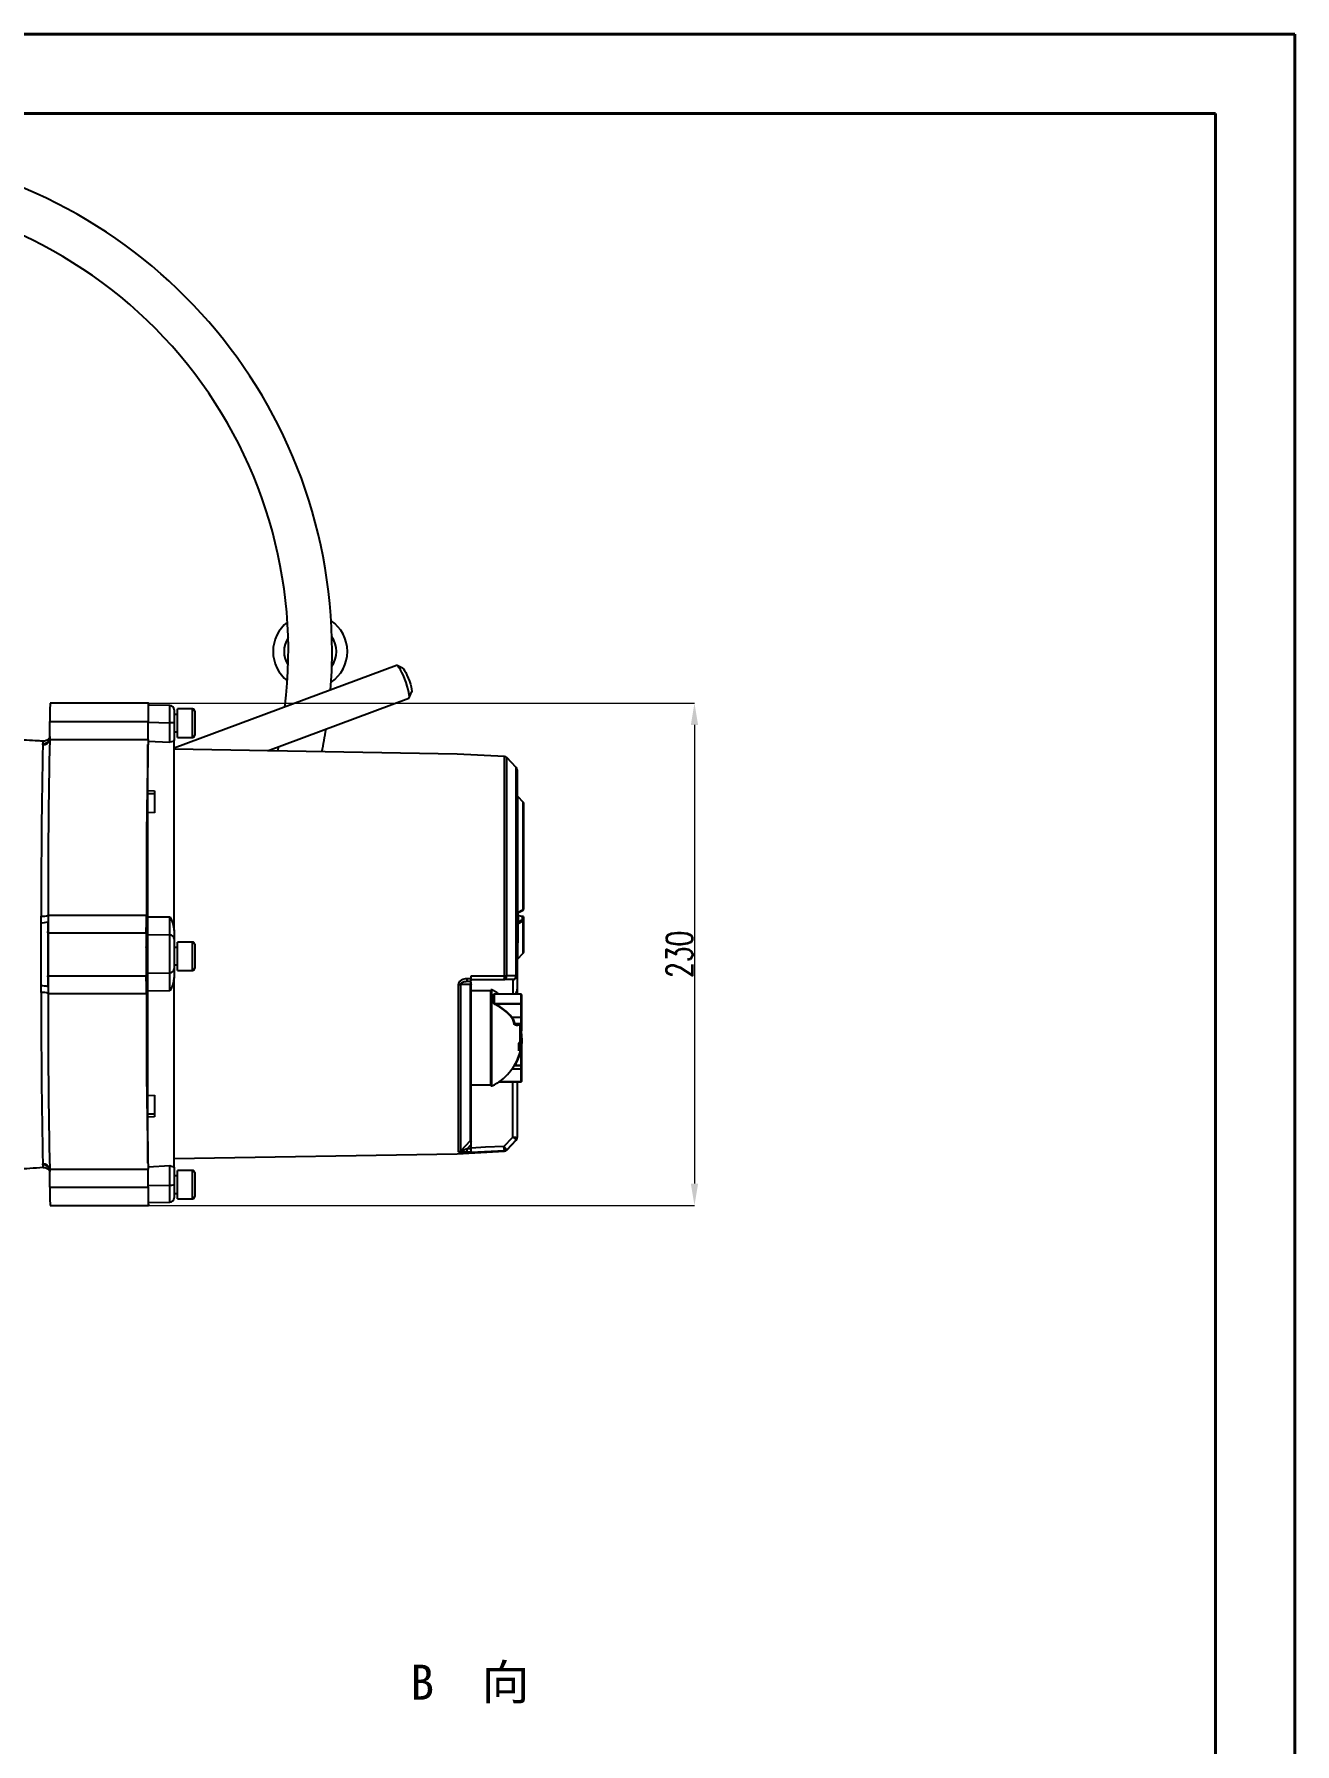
# Model space of a CAD drawing. Header units: millimetres. Extents: x 1756 to 4801, y 514 to 2668.
# Drawn here: x 4224 to 4801, y 1885 to 2668 of the extents above; entities that cross this region are included whole.
import ezdxf

# ---------------------------------------------------------------- set-up
doc = ezdxf.new("R2010")
doc.units = ezdxf.units.MM
for name, color, linetype, lineweight in [('AM_5', 3, 'Continuous', 25), ('AM_BOR', 7, 'Continuous', 50), ('文字', 7, 'Continuous', 13), ('粗实线', 7, 'Continuous', 40)]:
    doc.layers.add(name, color=color, linetype=linetype, lineweight=lineweight)
doc.styles.add('SLDTEXTSTYLE1', font='txt.shx', dxfattribs={"width": 0.7, "bigfont": 'gbcbig.shx'})
doc.styles.add('STYLE1', font='txt.shx', dxfattribs={"width": 0.8, "height": 3, "bigfont": 'hzdx.shx'})
doc.dimstyles.new('SLDDIMSTYLE12$0', dxfattribs={"dimtxt": 12, "dimasz": 10, "dimexe": 0, "dimexo": 0.0625, "dimgap": 0.875, "dimtad": 1, "dimdec": 1, "dimlfac": 1.8, "dimrnd": 1e-09, "dimzin": 12, "dimdsep": 46, "dimtxsty": 'SLDTEXTSTYLE1', "dimcen": 0.09, "dimdle": 8.16, "dimclrd": 3, "dimclre": 3, "dimadec": 0, "dimazin": 3, "dimtfac": 1, "dimtdec": 1, "dimtofl": 0, "dimtmove": 0, "dimatfit": 3, "dimfxl": 0, "dimfrac": 2, "dimtolj": 1, "dimlwd": 5, "dimlwe": 5, "dimarcsym": 0})

# ---------------------------------------------------------------- blocks, each defined once
blk = doc.blocks.new('rA3')
at = {"layer": '粗实线'}
for p, q in [((753.38, 421.26), (333.38, 421.26)), ((753.38, 124.26), (753.38, 421.26)), ((748.38, 416.26), (358.38, 416.26)), ((748.38, 129.26), (748.38, 416.26))]:
    blk.add_line(p, q, dxfattribs=at)
blk = doc.blocks.new('*D70')
at = {"layer": 'AM_5', "color": 3, "lineweight": 5, "transparency": 16777216}
blk.add_line((4276.33, 2361.6), (4526.26, 2361.6), dxfattribs=at)
at = {"layer": 'AM_5', "color": 3, "linetype": 'Continuous', "lineweight": 5, "transparency": 16777216}
for p, q in [((4526.26, 2351.6), (4526.26, 2141.64)), ((4276.33, 2131.64), (4526.26, 2131.64))]:
    blk.add_line(p, q, dxfattribs=at)
at = {"layer": 'AM_5', "color": 3, "transparency": 16777216}
for points in [[(4524.59, 2351.6), (4527.93, 2351.6), (4526.26, 2361.6)], [(4524.59, 2141.64), (4527.93, 2141.64), (4526.26, 2131.64)]]:
    blk.add_solid(points, dxfattribs=at)
at = {"layer": 'Defpoints', "color": 0, "transparency": 16777216}
for p in [(4276.27, 2361.6), (4276.27, 2131.64), (4526.26, 2131.64)]:
    blk.add_point(p, dxfattribs=at)
at = {"layer": 'AM_5', "color": 0, "transparency": 16777216, "insert": (4519.38, 2246.62), "char_height": 12, "attachment_point": 5, "rotation": 90, "style": 'SLDTEXTSTYLE1'}
blk.add_mtext('\\A1;230', dxfattribs=at)

msp = doc.modelspace()

# ---------------------------------------------------------------- linework, layer by layer
at = {"color": 7, "linetype": 'Continuous', "lineweight": 25}
for p, q in [((4389.878, 2378.849), (4288.047, 2340.928)), ((4392.627, 2377.639), (4390.152, 2378.817)), ((4330.832, 2339.788), (4395.462, 2363.855)), ((4395.648, 2364.058), (4396.749, 2366.569)), ((4276.272, 2361.598), (4231.274, 2361.598)), ((4286.081, 2360.509), (4276.272, 2360.68)), ((4286.081, 2352.615), (4286.081, 2360.509)), ((4289.527, 2356.424), (4288.047, 2356.424)), ((4296.527, 2358.924), (4289.527, 2358.924)), ((4289.527, 2345.924), (4289.527, 2358.924)), ((4296.527, 2345.924), (4296.527, 2358.924)), ((4297.527, 2357.924), (4297.527, 2346.924)), ((4231.183, 2353.226), (4276.181, 2353.226)), ((4276.047, 2352.865), (4286.081, 2352.615)), ((4288.047, 2348.424), (4289.527, 2348.424)), ((4231.108, 2344.998), (4276.106, 2344.998)), ((4231.135, 2346.012), (4231.124, 2345.77)), ((4231.126, 2345.796), (4231.134, 2345.928)), ((4276.047, 2344.214), (4286.151, 2343.697)), ((4417.573, 2338.274), (4288.047, 2340.534)), ((4289.527, 2345.924), (4296.527, 2345.924)), ((4335.769, 2341.626), (4335.352, 2339.709)), ((4439.301, 2337.135), (4417.573, 2338.274)), ((4439.301, 2236.801), (4439.301, 2337.135)), ((4444.635, 2332.113), (4440.311, 2336.669)), ((4440.311, 2236.852), (4440.311, 2336.669)), ((4444.635, 2236.884), (4444.635, 2332.113)), ((4276.047, 2320.018), (4275.949, 2319.916)), ((4276.047, 2320.018), (4275.949, 2319.916)), ((4276.047, 2321.543), (4279.047, 2321.432)), ((4276.047, 2320.008), (4276.047, 2321.543)), ((4279.047, 2320.008), (4276.047, 2320.008)), ((4276.047, 2319.813), (4276.201, 2319.976)), ((4445.193, 2319.025), (4445.193, 2265.802)), ((4445.193, 2319.025), (4447.9, 2316.308)), ((4279.047, 2311.437), (4276.047, 2311.548)), ((4447.9, 2267.162), (4447.9, 2316.308)), ((4230.364, 2264.545), (4275.362, 2264.545)), ((4276.047, 2263.822), (4286.151, 2263.703)), ((4445.047, 2265.442), (4445.054, 2265.514)), ((4445.047, 2265.261), (4445.547, 2265.261)), ((4445.047, 2265.133), (4445.547, 2265.133)), ((4445.047, 2265.07), (4445.547, 2265.07)), ((4445.047, 2264.878), (4445.547, 2264.878)), ((4445.193, 2265.802), (4447.9, 2267.162)), ((4445.325, 2265.637), (4447.77, 2266.864)), ((4445.325, 2265.637), (4447.77, 2266.864)), ((4445.547, 2265.133), (4445.547, 2265.261)), ((4445.547, 2264.878), (4445.547, 2265.07)), ((4445.547, 2264.479), (4445.547, 2264.878)), ((4445.547, 2264.462), (4447.547, 2263.994)), ((4445.547, 2264.462), (4445.547, 2261.81)), ((4445.547, 2261.545), (4447.547, 2262.548)), ((4447.547, 2262.548), (4447.547, 2263.994)), ((4447.778, 2263.938), (4447.592, 2264.015)), ((4447.983, 2263.696), (4448.01, 2263.616)), ((4448.03, 2263.555), (4448.014, 2263.62)), ((4448.03, 2263.54), (4448.047, 2263.408)), ((4448.047, 2263.408), (4448.047, 2262.115)), ((4230.288, 2256.468), (4275.286, 2256.468)), ((4230.354, 2261.581), (4230.308, 2261.499)), ((4276.047, 2255.62), (4286.081, 2255.471)), ((4286.081, 2238.117), (4286.081, 2255.471)), ((4445.047, 2261.81), (4445.547, 2261.81)), ((4445.047, 2261.672), (4445.547, 2261.672)), ((4445.047, 2261.261), (4445.547, 2261.261)), ((4445.047, 2259.825), (4445.547, 2259.825)), ((4445.547, 2260.733), (4447.9, 2261.912)), ((4445.547, 2261.672), (4445.547, 2261.81)), ((4445.547, 2261.261), (4445.547, 2261.672)), ((4445.547, 2253.642), (4445.547, 2259.825)), ((4447.9, 2247.148), (4447.9, 2261.912)), ((4276.047, 2249.72), (4275.289, 2249.72)), ((4289.527, 2249.72), (4288.047, 2249.72)), ((4296.527, 2252.22), (4289.527, 2252.22)), ((4289.527, 2239.22), (4289.527, 2252.22)), ((4296.527, 2239.22), (4296.527, 2252.22)), ((4297.527, 2251.22), (4297.527, 2240.22)), ((4445.047, 2253.642), (4445.547, 2253.642)), ((4445.047, 2252.206), (4445.547, 2252.206)), ((4445.047, 2251.794), (4445.547, 2251.794)), ((4445.547, 2251.778), (4445.047, 2251.778)), ((4445.047, 2251.657), (4445.547, 2251.657)), ((4445.193, 2251.657), (4445.193, 2244.44)), ((4445.193, 2244.44), (4447.9, 2247.148)), ((4445.547, 2251.794), (4445.547, 2252.206)), ((4275.294, 2241.72), (4276.047, 2241.72)), ((4288.047, 2241.72), (4289.527, 2241.72)), ((4289.527, 2239.22), (4296.527, 2239.22)), ((4230.288, 2236.769), (4275.286, 2236.769)), ((4230.354, 2231.656), (4230.308, 2231.738)), ((4276.047, 2237.968), (4286.081, 2238.117)), ((4418.301, 2156.142), (4418.301, 2232.817)), ((4419.311, 2232.888), (4423.635, 2232.971)), ((4419.311, 2156.603), (4419.311, 2232.888)), ((4421.648, 2234.235), (4422.141, 2234.282)), ((4422.129, 2234.261), (4424.047, 2234.294)), ((4422.181, 2235.576), (4424.047, 2235.609)), ((4423.635, 2232.971), (4423.635, 2161.19)), ((4424.047, 2236.785), (4439.301, 2236.783)), ((4424.047, 2235.609), (4424.047, 2236.785)), ((4424.047, 2235.004), (4438.997, 2235.004)), ((4424.047, 2232.82), (4424.047, 2233.645)), ((4438.997, 2235.004), (4439.225, 2235.066)), ((4438.997, 2235.004), (4439.042, 2235.057)), ((4443.047, 2235.004), (4438.997, 2235.004)), ((4439.301, 2236.801), (4439.301, 2236.783)), ((4440.307, 2236.783), (4440.311, 2236.852)), ((4440.311, 2236.852), (4444.633, 2236.844)), ((4443.047, 2235.004), (4443.047, 2228.401)), ((4444.635, 2236.884), (4444.633, 2236.844)), ((4445.047, 2237.004), (4445.04, 2236.844)), ((4230.364, 2228.692), (4275.362, 2228.692)), ((4286.151, 2229.885), (4276.047, 2229.766)), ((4433.047, 2229.821), (4424.047, 2229.821)), ((4433.547, 2230.321), (4433.047, 2230.321)), ((4433.047, 2196.663), (4433.047, 2230.321)), ((4433.547, 2196.663), (4433.547, 2230.321)), ((4434.467, 2224.073), (4434.467, 2228.411)), ((4434.563, 2228.388), (4434.563, 2224.055)), ((4446.847, 2228.388), (4434.563, 2228.388)), ((4434.563, 2224.055), (4446.847, 2224.055)), ((4446.847, 2228.401), (4434.611, 2228.401)), ((4446.847, 2223.803), (4435.134, 2223.803)), ((4445.047, 2230.753), (4445.047, 2228.401)), ((4446.847, 2228.401), (4446.847, 2228.388)), ((4446.847, 2224.055), (4446.847, 2228.388)), ((4446.847, 2224.055), (4446.847, 2223.803)), ((4446.847, 2217.887), (4446.847, 2223.803)), ((4447.047, 2228.201), (4447.047, 2223.909)), ((4447.047, 2223.909), (4447.047, 2217.993)), ((4447.084, 2223.727), (4447.047, 2223.727)), ((4442.667, 2217.887), (4446.847, 2217.887)), ((4446.847, 2214.865), (4446.847, 2217.887)), ((4447.047, 2221.454), (4447.084, 2221.454)), ((4447.084, 2219.708), (4447.047, 2219.708)), ((4447.084, 2219.435), (4447.047, 2219.435)), ((4447.047, 2217.993), (4447.047, 2214.769)), ((4447.047, 2217.745), (4447.084, 2217.745)), ((4447.047, 2217.538), (4447.084, 2217.538)), ((4447.047, 2216.36), (4447.084, 2216.36)), ((4447.084, 2215.789), (4447.047, 2215.789)), ((4443.822, 2214.865), (4446.847, 2214.865)), ((4446.847, 2214.576), (4444.124, 2214.576)), ((4445.098, 2214.314), (4446.847, 2214.314)), ((4446.243, 2214.314), (4446.243, 2206.463)), ((4446.247, 2214.314), (4446.247, 2201.321)), ((4446.814, 2213.017), (4446.847, 2213.017)), ((4446.847, 2214.865), (4446.847, 2214.576)), ((4446.847, 2214.314), (4446.847, 2214.576)), ((4446.847, 2213.017), (4446.847, 2214.314)), ((4446.847, 2213.017), (4446.847, 2212.845)), ((4447.047, 2214.769), (4447.047, 2214.514)), ((4447.047, 2214.534), (4447.047, 2212.948)), ((4447.047, 2212.948), (4447.047, 2212.903)), ((4447.047, 2212.948), (4447.047, 2211.607)), ((4446.243, 2203.07), (4445.891, 2203.07)), ((4446.243, 2203.07), (4446.243, 2201.321)), ((4446.243, 2201.321), (4446.247, 2201.321)), ((4446.847, 2202.329), (4446.524, 2202.329)), ((4446.526, 2202.337), (4446.847, 2202.337)), ((4446.847, 2202.337), (4446.847, 2203.797)), ((4446.847, 2202.329), (4446.847, 2202.337)), ((4446.847, 2195.897), (4446.847, 2202.329)), ((4447.047, 2205.036), (4447.047, 2202.185)), ((4447.047, 2202.185), (4447.047, 2202.129)), ((4447.047, 2202.129), (4447.047, 2195.858)), ((4447.084, 2199.627), (4447.047, 2199.627)), ((4433.047, 2186.321), (4433.047, 2196.663)), ((4433.547, 2186.321), (4433.547, 2196.663)), ((4442.821, 2194.251), (4446.847, 2194.251)), ((4443.824, 2195.658), (4446.847, 2195.658)), ((4444.124, 2195.897), (4446.847, 2195.897)), ((4446.847, 2195.897), (4446.847, 2195.658)), ((4446.847, 2194.251), (4446.847, 2195.658)), ((4446.847, 2188.335), (4446.847, 2194.251)), ((4447.084, 2198.1), (4447.047, 2198.1)), ((4447.047, 2197.561), (4447.084, 2197.561)), ((4447.047, 2196.072), (4447.084, 2196.072)), ((4447.047, 2195.858), (4447.047, 2194.357)), ((4447.047, 2194.357), (4447.047, 2188.441)), ((4424.047, 2186.821), (4433.047, 2186.821)), ((4433.047, 2186.321), (4433.547, 2186.321)), ((4436.802, 2188.241), (4446.847, 2188.241)), ((4436.935, 2188.335), (4446.847, 2188.335)), ((4443.047, 2162.963), (4443.047, 2188.241)), ((4445.047, 2188.241), (4445.047, 2162.763)), ((4446.847, 2188.335), (4446.847, 2188.241)), ((4276.047, 2182.04), (4279.047, 2182.151)), ((4275.926, 2173.629), (4276.047, 2173.503)), ((4275.926, 2173.629), (4276.047, 2173.503)), ((4276.178, 2173.57), (4276.047, 2173.708)), ((4276.047, 2173.58), (4279.047, 2173.58)), ((4276.047, 2172.045), (4276.047, 2173.58)), ((4279.047, 2172.156), (4276.047, 2172.045)), ((4423.635, 2161.19), (4419.311, 2156.603)), ((4424.047, 2160.785), (4424.047, 2162.251)), ((4438.997, 2158.684), (4443.047, 2162.963)), ((4444.634, 2161.735), (4440.311, 2157.166)), ((4440.311, 2156.919), (4444.635, 2161.475)), ((4444.634, 2161.735), (4444.635, 2161.734)), ((4444.635, 2161.475), (4444.635, 2161.734)), ((4445.044, 2162.765), (4445.047, 2162.763)), ((4288.047, 2153.054), (4417.573, 2155.314)), ((4417.573, 2155.314), (4439.301, 2156.453)), ((4422.195, 2157.513), (4424.047, 2159.478)), ((4424.047, 2156.114), (4422.248, 2156.023)), ((4424.047, 2157.607), (4424.047, 2159.478)), ((4439.301, 2156.703), (4424.047, 2155.901)), ((4439.301, 2156.703), (4439.301, 2156.702)), ((4439.301, 2156.453), (4439.301, 2156.702)), ((4440.311, 2157.166), (4440.309, 2157.168)), ((4440.311, 2156.919), (4440.311, 2157.166)), ((4231.108, 2148.238), (4276.106, 2148.238)), ((4231.124, 2147.467), (4231.135, 2147.224)), ((4276.114, 2149.378), (4286.151, 2149.891)), ((4289.527, 2145.164), (4288.047, 2145.164)), ((4296.527, 2147.664), (4289.527, 2147.664)), ((4289.527, 2141.164), (4289.527, 2147.664)), ((4296.527, 2141.164), (4296.527, 2147.664)), ((4297.527, 2146.664), (4297.527, 2141.164)), ((4231.183, 2140.011), (4276.181, 2140.011)), ((4276.047, 2140.723), (4286.081, 2140.973)), ((4286.081, 2133.079), (4286.081, 2140.973)), ((4288.047, 2137.164), (4289.527, 2137.164)), ((4289.527, 2134.664), (4289.527, 2141.164)), ((4296.527, 2134.664), (4296.527, 2141.164)), ((4297.527, 2141.164), (4297.527, 2135.664)), ((4231.274, 2131.638), (4276.272, 2131.638)), ((4276.272, 2132.907), (4286.081, 2133.079)), ((4289.527, 2134.664), (4296.527, 2134.664))]:
    msp.add_line(p, q, dxfattribs=at)
at = {"color": 7, "linetype": 'Continuous', "lineweight": 25, "flags": 128}
for points in [[(4359.671, 2367.601), (4360.174, 2376.272), (4360.349, 2385.246)], [(4395.462, 2363.855), (4395.636, 2364.033), (4395.745, 2364.567), (4395.711, 2365.419), (4395.535, 2366.549), (4395.225, 2367.903), (4394.795, 2369.418), (4394.266, 2371.024), (4393.662, 2372.645), (4393.012, 2374.206), (4392.346, 2375.633), (4391.695, 2376.86), (4391.09, 2377.83), (4390.558, 2378.496), (4390.126, 2378.829), (4389.878, 2378.849)], [(4392.627, 2377.639), (4392.642, 2377.631), (4393.037, 2377.282), (4393.525, 2376.604), (4394.075, 2375.639), (4394.653, 2374.448), (4395.222, 2373.105), (4395.747, 2371.696), (4396.194, 2370.308), (4396.536, 2369.029), (4396.752, 2367.939), (4396.826, 2367.107), (4396.756, 2366.585), (4396.749, 2366.569)], [(4276.311, 2360.68), (4276.298, 2361.205), (4276.281, 2361.554), (4276.264, 2361.554), (4276.247, 2361.205), (4276.23, 2360.518), (4276.216, 2359.517), (4276.203, 2358.239), (4276.193, 2356.728), (4276.186, 2355.037), (4276.181, 2353.226)], [(4445.547, 2264.462), (4445.562, 2264.476), (4445.577, 2264.483), (4445.592, 2264.484), (4445.604, 2264.477), (4445.615, 2264.465), (4445.623, 2264.447)], [(4227.173, 2232.101), (4227.169, 2235.713), (4227.165, 2239.339), (4227.164, 2242.976), (4227.163, 2246.618), (4227.164, 2250.26), (4227.165, 2253.897), (4227.169, 2257.524), (4227.173, 2261.135)], [(4230.354, 2261.581), (4230.35, 2257.858), (4230.346, 2254.12), (4230.344, 2250.372), (4230.344, 2246.618), (4230.344, 2242.865), (4230.346, 2239.116), (4230.35, 2235.378), (4230.354, 2231.656)], [(4275.301, 2249.968), (4275.29, 2249.787), (4275.287, 2249.649)], [(4275.312, 2249.72), (4275.311, 2249.787), (4275.301, 2249.968)], [(4443.712, 2235.118), (4443.437, 2235.043), (4443.047, 2235.004)], [(4445.047, 2237.004), (4445.008, 2236.614), (4444.962, 2236.429)], [(4436.802, 2228.401), (4435.755, 2229.094), (4433.547, 2230.321)], [(4447.047, 2223.909), (4447.043, 2223.888), (4447.031, 2223.868), (4447.013, 2223.85), (4446.988, 2223.834), (4446.958, 2223.821), (4446.923, 2223.811), (4446.886, 2223.805), (4446.847, 2223.803)], [(4447.047, 2217.993), (4447.043, 2217.973), (4447.031, 2217.953), (4447.013, 2217.934), (4446.988, 2217.918), (4446.958, 2217.905), (4446.923, 2217.895), (4446.886, 2217.889), (4446.847, 2217.887)], [(4446.847, 2214.865), (4446.886, 2214.863), (4446.923, 2214.857), (4446.958, 2214.849), (4446.988, 2214.837), (4447.013, 2214.822), (4447.031, 2214.806), (4447.043, 2214.788), (4447.047, 2214.769)], [(4446.847, 2213.017), (4446.886, 2213.015), (4446.923, 2213.012), (4446.958, 2213.005), (4446.988, 2212.997), (4447.013, 2212.986), (4447.031, 2212.974), (4447.043, 2212.962), (4447.047, 2212.948)], [(4447.268, 2208.239), (4447.268, 2208.156), (4447.204, 2206.383), (4447.047, 2204.871), (4447.123, 2205.499), (4447.204, 2206.383), (4447.252, 2207.269), (4447.268, 2208.156), (4447.252, 2209.043), (4447.204, 2209.929), (4447.123, 2210.813), (4447.011, 2211.693), (4446.867, 2212.569), (4446.847, 2212.68)], [(4446.847, 2194.251), (4446.886, 2194.253), (4446.923, 2194.259), (4446.958, 2194.269), (4446.988, 2194.282), (4447.013, 2194.298), (4447.031, 2194.316), (4447.043, 2194.336), (4447.047, 2194.357)], [(4446.847, 2188.335), (4446.886, 2188.337), (4446.923, 2188.343), (4446.958, 2188.353), (4446.988, 2188.366), (4447.013, 2188.382), (4447.031, 2188.401), (4447.043, 2188.421), (4447.047, 2188.441)], [(4424.047, 2157.607), (4423.01, 2157.555), (4422.195, 2157.513)], [(4438.997, 2158.684), (4430.625, 2158.244), (4424.047, 2157.898)], [(4276.181, 2140.011), (4276.186, 2138.2), (4276.193, 2136.509), (4276.203, 2134.997), (4276.216, 2133.719), (4276.23, 2132.719), (4276.247, 2132.032), (4276.264, 2131.682), (4276.281, 2131.682), (4276.298, 2132.032), (4276.314, 2132.719), (4276.317, 2132.908)]]:
    msp.add_lwpolyline(points, dxfattribs=at)
at = {"color": 7, "linetype": 'Continuous', "lineweight": 25}
for centre, radius, start, end in [((4130.349, 2385.246), 230, 0, 169.163287), ((4130.349, 2385.246), 210, 353.048617, 87.413734), ((4350.349, 2385.246), 17.013, 127.813669, 180), ((4350.349, 2385.246), 17, 127.843202, 232.156798), ((4350.349, 2385.246), 17.013, 304.227603, 55.772397), ((4350.349, 2385.246), 17, 304.261298, 55.738702), ((4350.349, 2385.246), 12, 147.316536, 212.683464), ((4350.349, 2385.246), 12, 325.588491, 34.411509), ((4350.349, 2385.246), 17.013, 180, 232.186331), ((4428.336, 2355.266), 197.164, 178.15954, 180.592934), ((4286.047, 2358.51), 2, 0, 89), ((4296.527, 2357.924), 1, 0, 90), ((3694.226, 2353.169), 536.957, 359.239348, 0.006104), ((3954.179, 2352.037), 322.005, 358.747462, 0.211494), ((4286.563, 2347.286), 5.35, 73.896201, 95.158336), ((4130.349, 2385.246), 230, 348.49028, 351.122955), ((7292.644, 2274.979), 3065.437, 178.736305, 180.203246), ((4230.4, 2343.326), 2.481, 160.173168, 185.665524), ((4228.154, 2346.056), 2.984, 265.725565, 354.997754), ((4228.177, 2345.56), 2.985, 265.679845, 349.161461), ((7372.921, 2275.692), 3142.577, 178.736305, 180.203246), ((7417.919, 2275.692), 3142.577, 178.736305, 180.203246), ((8454.956, 2264.201), 4179.607, 178.95405, 180.198512), ((4296.527, 2346.924), 1, 270, 0), ((4439.223, 2335.637), 1.5, 43.5, 87), ((4443.547, 2331.08), 1.5, 0, 43.5), ((4447.549, 2315.955), 0.497, 0.01913, 45.136706), ((4447.547, 2315.955), 0.5, 0, 44.78845), ((4227.892, 2270.763), 6.691, 264.286071, 291.679138), ((3972.793, 2263.358), 302.571, 358.695112, 0.224671), ((4447.587, 2263.968), 0.0477, 83.569841, 147.173595), ((4447.578, 2262.079), 0.47, 4.40195, 93.811261), ((4447.782, 2263.911), 0.0277, 97.120821, 149.1876), ((4447.547, 2267.311), 0.5, 296.654772, 0), ((4447.854, 2267.353), 0.197, 283.447127, 347.663521), ((4447.798, 2262.14), 0.25, 294.151574, 354.203262), ((4227.919, 2268.402), 7.305, 264.135467, 289.089297), ((4757.543, 2246.618), 527.347, 178.929777, 181.070223), ((4050.05, 2261.369), 180.304, 358.442389, 0.067265), ((4802.541, 2246.618), 527.347, 178.929777, 181.070223), ((4286.051, 2253.475), 1.995, 0.124843, 89.130206), ((4445.433, 2261.979), 0.386, 180.219983, 206.015697), ((4296.527, 2251.22), 1, 0, 90), ((4447.547, 2247.501), 0.5, 315, 0), ((8410.352, 2228.396), 4134.998, 179.815372, 181.048433), ((4286.051, 2240.113), 1.995, 270.869794, 359.875157), ((4296.527, 2240.22), 1, 270, 0), ((4227.919, 2224.835), 7.305, 70.910816, 95.864484), ((4050.05, 2231.868), 180.304, 359.932735, 1.557611), ((3972.793, 2229.878), 302.571, 359.775329, 1.304888), ((4418.311, 2239.88), 7.063, 269.922541, 278.139035), ((4415.931, 2235.166), 6.263, 351.688731, 3.756011), ((4425.31, 2232.892), 1.677, 138.870605, 177.298962), ((4439.312, 2246.518), 9.717, 269.93778, 275.90091), ((4439.804, 2246.656), 9.886, 267.08331, 272.916686), ((4444.837, 2238.674), 1.842, 263.655202, 276.344798), ((4444.677, 2237.505), 0.622, 266.060428, 306.402936), ((7292.644, 2218.258), 3065.437, 179.796754, 181.263695), ((4227.892, 2222.474), 6.691, 68.320862, 95.713929), ((7372.921, 2217.544), 3142.577, 179.796754, 181.263695), ((7417.919, 2217.544), 3142.577, 179.796754, 181.263695), ((4434.563, 2228.599), 0.211, 243.216833, 270.081933), ((4434.562, 2224.315), 0.26, 248.677457, 270.240236), ((4435.632, 2223.45), 0.611, 144.639351, 168.386081), ((4424.836, 2202.897), 23.053, 39.964259, 63.746386), ((4424.853, 2202.959), 23.241, 39.964259, 63.746386), ((4446.847, 2228.201), 0.2, 0, 90), ((4446.853, 2228.194), 0.194, 2.042965, 91.906721), ((4446.87, 2223.877), 0.18, 10.176384, 97.428963), ((4442.834, 2217.577), 0.352, 118.337492, 158.798879), ((4443.801, 2215.15), 0.286, 238.363549, 274.105229), ((4444.169, 2214.36), 0.22, 101.868985, 187.147161), ((4422.768, 2208.321), 24.5, 343.39845, 14.158422), ((4446.85, 2214.772), 0.197, 269.063828, 359.032187), ((4446.847, 2214.514), 0.2, 270, 0), ((4446.847, 2212.949), 0.199, 274.890961, 359.842075), ((4446.847, 2212.903), 0.2, 277.476377, 0), ((4422.765, 2208.321), 24.5, 296.108906, 343.39845), ((4437.986, 2210.922), 9.384, 326.760257, 331.627703), ((4429.253, 2204.082), 16.668, 354.159748, 5.840252), ((4437.986, 2207.53), 9.384, 326.760257, 331.627703), ((4446.868, 2202.157), 0.181, 8.81163, 96.68922), ((4446.847, 2202.129), 0.2, 0, 90), ((4444.336, 2196.366), 0.514, 221.983958, 245.637366), ((4446.895, 2195.613), 0.288, 58.213714, 99.595692), ((4446.847, 2195.858), 0.2, 270, 0), ((4446.847, 2188.441), 0.2, 270, 0), ((4432.167, 2169.45), 11.875, 224.069967, 226.858496), ((4443.541, 2162.766), 1.502, 316.655747, 359.931898), ((4443.554, 2162.764), 1.493, 316.393766, 359.986251), ((4443.547, 2162.507), 1.5, 316.5, 0), ((4418.224, 2157.646), 1.506, 272.929904, 316.193399), ((4395.512, 2155.83), 26.736, 0.412706, 3.608921), ((4439.219, 2158.205), 1.504, 273.13823, 316.448869), ((4439.223, 2158.201), 1.502, 272.977579, 316.402469), ((4439.223, 2157.951), 1.5, 273, 316.5), ((4231.033, 2149.99), 3.106, 176.932629, 197.229279), ((4228.154, 2147.181), 2.983, 4.851575, 94.27503), ((4228.177, 2147.677), 2.985, 10.838539, 94.320155), ((3694.226, 2140.068), 536.957, 359.993896, 0.760652), ((3954.179, 2141.199), 322.005, 359.788506, 1.252538), ((4296.527, 2146.664), 1, 0, 90), ((4428.336, 2137.971), 197.164, 179.407066, 181.84046), ((4286.563, 2146.302), 5.35, 264.841664, 286.103799), ((4286.047, 2135.078), 2, 271, 0), ((4296.527, 2135.664), 1, 270, 0)]:
    msp.add_arc(centre, radius, start, end, dxfattribs=at)
for points, knots in [([(4288.047, 2358.51), (4288.047, 2358.427), (4288.047, 2358.254), (4288.047, 2356.871), (4288.047, 2354.842), (4288.047, 2353.213), (4288.047, 2352.426)], [0, 0, 0, 0, 0.2412869, 0.5, 0.7587131, 1, 1, 1, 1]), ([(4286.151, 2343.697), (4286.151, 2343.972), (4286.15, 2344.342), (4286.144, 2345.297), (4286.14, 2345.976), (4286.135, 2346.791), (4286.125, 2347.809), (4286.112, 2349.121), (4286.098, 2350.75), (4286.087, 2351.974), (4286.081, 2352.615)], [0, 0, 0, 0, 0.2442906, 0.329037, 0.4144904, 0.500125, 0.5979935, 0.7157718, 0.8510735, 1, 1, 1, 1]), ([(4288.047, 2352.426), (4288.047, 2351.666), (4288.047, 2350.152), (4288.047, 2348.023), (4288.047, 2346.066), (4288.047, 2345.002), (4288.047, 2344.468)], [0, 0, 0, 0, 0.2507669, 0.5000113, 0.749245, 1, 1, 1, 1]), ([(4228.075, 2344.14), (4227.336, 2344.2), (4222.987, 2344.551), (4215.012, 2344.882), (4204.166, 2345.118), (4193.335, 2345.012), (4182.532, 2344.585), (4173.146, 2343.983), (4167.377, 2343.395), (4165.188, 2343.172)], [0, 0, 0, 0, 0.0352985, 0.207858, 0.3801201, 0.5520874, 0.723762, 0.8951454, 1, 1, 1, 1]), ([(4227.952, 2342.583), (4227.949, 2342.682), (4227.943, 2342.859), (4227.935, 2343.013), (4227.931, 2343.081)], [0, 0, 0, 0, 0.559997, 1, 1, 1, 1]), ([(4231.14, 2346.331), (4231.134, 2346.304), (4231.118, 2346.237), (4231.041, 2346.007), (4230.856, 2345.613), (4230.489, 2345.102), (4229.9, 2344.591), (4229.11, 2344.248), (4228.458, 2344.105), (4228.125, 2344.173), (4228.091, 2344.18)], [0, 0, 0, 0, 0.0988141, 0.2481759, 0.38361338, 0.51716417, 0.66205203, 0.81883894, 0.98183427, 1, 1, 1, 1]), ([(4231.136, 2346.04), (4231.134, 2345.923), (4231.128, 2345.626), (4231.119, 2345.254), (4231.112, 2345.084), (4231.108, 2344.998)], [0, 0, 0, 0, 0.2461834, 0.6204204, 1, 1, 1, 1]), ([(4276.047, 2321.543), (4276.047, 2323.431), (4276.047, 2327.205), (4276.047, 2332.047), (4276.047, 2336.26), (4276.047, 2339.661), (4276.047, 2341.767), (4276.047, 2342.494), (4276.047, 2342.594)], [0, 0, 0, 0, 0.1937913, 0.3875826, 0.5813739, 0.7751653, 0.9689566, 1, 1, 1, 1]), ([(4288.047, 2344.468), (4287.901, 2344.348), (4287.608, 2344.106), (4286.639, 2343.834), (4286.151, 2343.697)], [0, 0, 0, 0, 0.4975573, 1, 1, 1, 1]), ([(4445.047, 2331.08), (4445.047, 2330.994), (4445.047, 2330.818), (4445.047, 2329.39), (4445.047, 2327.087), (4445.047, 2323.839), (4445.047, 2319.717), (4445.047, 2314.793), (4445.047, 2309.171), (4445.047, 2302.925), (4445.047, 2296.077), (4445.047, 2288.625), (4445.047, 2280.62), (4445.047, 2272.185), (4445.047, 2263.459), (4445.047, 2254.597), (4445.047, 2245.739), (4445.047, 2239.9), (4445.047, 2237.004)], [0, 0, 0, 0, 0.0612816, 0.1235957, 0.1866179, 0.25, 0.3133821, 0.3764043, 0.4387184, 0.5, 0.5612816, 0.6235957, 0.6866179, 0.75, 0.8133821, 0.8764043, 0.9387184, 1, 1, 1, 1]), ([(4276.047, 2311.898), (4276.047, 2313.012), (4276.047, 2315.876), (4276.047, 2318.441), (4276.047, 2320.008)], [0, 0, 0, 0, 0.3888049, 1, 1, 1, 1]), ([(4448.047, 2315.955), (4448.047, 2315.793), (4448.047, 2315.466), (4448.047, 2314.369), (4448.047, 2312.817), (4448.047, 2310.785), (4448.047, 2308.324), (4448.047, 2305.491), (4448.047, 2302.359), (4448.047, 2298.98), (4448.047, 2295.364), (4448.047, 2291.512), (4448.047, 2287.463), (4448.047, 2283.299), (4448.047, 2279.113), (4448.047, 2275), (4448.047, 2271.03), (4448.047, 2268.542), (4448.047, 2267.311)], [0, 0, 0, 0, 0.0609226, 0.1231775, 0.1863534, 0.25, 0.3136466, 0.3768225, 0.4390774, 0.5, 0.5609226, 0.6231775, 0.6863534, 0.75, 0.8136466, 0.8768225, 0.9390774, 1, 1, 1, 1]), ([(4227.173, 2261.135), (4227.185, 2261.691), (4227.206, 2262.682), (4227.22, 2263.67), (4227.226, 2264.105)], [0, 0, 0, 0, 0.5599962, 1, 1, 1, 1]), ([(4230.364, 2264.545), (4230.363, 2264.038), (4230.361, 2263.272), (4230.357, 2262.293), (4230.355, 2261.819), (4230.354, 2261.581)], [0, 0, 0, 0, 0.49355474, 0.74596906, 1, 1, 1, 1]), ([(4276.047, 2255.62), (4276.047, 2255.846), (4276.047, 2256.298), (4276.047, 2258.177), (4276.047, 2260.722), (4276.047, 2262.788), (4276.047, 2263.822)], [0, 0, 0, 0, 0.2500652, 0.4994456, 0.7493864, 1, 1, 1, 1]), ([(4286.081, 2255.471), (4286.087, 2255.567), (4286.098, 2255.751), (4286.111, 2256.353), (4286.121, 2256.969), (4286.129, 2257.511), (4286.14, 2258.606), (4286.149, 2260.564), (4286.15, 2262.671), (4286.151, 2263.703)], [0, 0, 0, 0, 0.1490594, 0.2844868, 0.3652537, 0.4374076, 0.5004523, 0.7554677, 1, 1, 1, 1]), ([(4286.151, 2263.703), (4286.639, 2262.731), (4287.608, 2260.798), (4287.901, 2258.651), (4288.047, 2257.583)], [0, 0, 0, 0, 0.5024427, 1, 1, 1, 1]), ([(4445.158, 2264.739), (4445.158, 2264.747), (4445.157, 2264.763), (4445.138, 2264.773), (4445.109, 2264.771), (4445.083, 2264.76), (4445.07, 2264.755)], [0, 0, 0, 0, 0.2529378, 0.5115718, 0.7641223, 1, 1, 1, 1]), ([(4445.075, 2265.487), (4445.081, 2265.487), (4445.101, 2265.484), (4445.169, 2265.545), (4445.27, 2265.605), (4445.323, 2265.636)], [0, 0, 0, 0, 0.160089, 0.568829, 1, 1, 1, 1]), ([(4445.158, 2264.739), (4445.183, 2264.709), (4445.237, 2264.644), (4445.368, 2264.538), (4445.476, 2264.492), (4445.547, 2264.462)], [0, 0, 0, 0, 0.2371866, 0.5009298, 1, 1, 1, 1]), ([(4445.318, 2265.635), (4445.316, 2265.634), (4445.297, 2265.618), (4445.264, 2265.62), (4445.224, 2265.637), (4445.201, 2265.685), (4445.192, 2265.745), (4445.193, 2265.783), (4445.193, 2265.802)], [0, 0, 0, 0, 0.0284628, 0.3120488, 0.569439, 0.7930567, 0.8963599, 1, 1, 1, 1]), ([(4447.547, 2263.994), (4447.586, 2263.986), (4447.659, 2263.972), (4447.727, 2263.94), (4447.758, 2263.925)], [0, 0, 0, 0, 0.5446687, 1, 1, 1, 1]), ([(4447.875, 2262.115), (4447.86, 2262.158), (4447.828, 2262.25), (4447.754, 2262.37), (4447.657, 2262.479), (4447.587, 2262.523), (4447.547, 2262.548)], [0, 0, 0, 0, 0.232288, 0.5000695, 0.7060845, 1, 1, 1, 1]), ([(4447.758, 2263.925), (4447.799, 2263.898), (4447.885, 2263.842), (4447.971, 2263.72), (4448.033, 2263.573), (4448.042, 2263.469), (4448.047, 2263.408)], [0, 0, 0, 0, 0.2335825, 0.4987544, 0.7053631, 1, 1, 1, 1]), ([(4447.758, 2263.872), (4447.798, 2263.848), (4447.885, 2263.797), (4447.971, 2263.689), (4448.033, 2263.557), (4448.042, 2263.463), (4448.047, 2263.408)], [0, 0, 0, 0, 0.23326434, 0.4987609, 0.70343082, 1, 1, 1, 1]), ([(4447.769, 2266.866), (4447.781, 2266.872), (4447.814, 2266.889), (4447.853, 2266.936), (4447.895, 2267.023), (4447.898, 2267.107), (4447.9, 2267.162)], [0, 0, 0, 0, 0.14054677, 0.37738427, 0.59349249, 1, 1, 1, 1]), ([(4447.9, 2261.912), (4447.9, 2261.944), (4447.901, 2262.009), (4447.883, 2262.08), (4447.875, 2262.115)], [0, 0, 0, 0, 0.4935537, 1, 1, 1, 1]), ([(4448.022, 2263.579), (4448.026, 2263.569), (4448.045, 2263.515), (4448.046, 2263.457), (4448.047, 2263.408)], [0, 0, 0, 0, 0.1724706, 1, 1, 1, 1]), ([(4448.047, 2262.115), (4448.047, 2261.047), (4448.047, 2258.886), (4448.047, 2256.013), (4448.047, 2253.452), (4448.047, 2251.298), (4448.047, 2249.594), (4448.047, 2248.385), (4448.047, 2247.638), (4448.047, 2247.546), (4448.047, 2247.501)], [0, 0, 0, 0, 0.1218452, 0.246355, 0.3727067, 0.5, 0.6272933, 0.753645, 0.8781548, 1, 1, 1, 1]), ([(4288.047, 2257.583), (4288.047, 2257.031), (4288.047, 2255.929), (4288.047, 2254.71), (4288.047, 2253.823), (4288.047, 2253.594), (4288.047, 2253.48)], [0, 0, 0, 0, 0.250755, 0.4999887, 0.7492331, 1, 1, 1, 1]), ([(4445.547, 2259.825), (4445.547, 2260.147), (4445.547, 2260.551), (4445.547, 2260.979), (4445.547, 2261.161), (4445.547, 2261.221), (4445.547, 2261.261)], [0, 0, 0, 0, 0.4996211, 0.6251499, 0.7494732, 1, 1, 1, 1]), ([(4288.047, 2253.48), (4288.047, 2253.322), (4288.047, 2252.995), (4288.047, 2251.414), (4288.047, 2249.245), (4288.047, 2246.794), (4288.047, 2244.343), (4288.047, 2242.174), (4288.047, 2240.593), (4288.047, 2240.266), (4288.047, 2240.108)], [0, 0, 0, 0, 0.1206435, 0.25, 0.3793565, 0.5, 0.6206435, 0.75, 0.8793565, 1, 1, 1, 1]), ([(4445.547, 2252.206), (4445.547, 2252.246), (4445.547, 2252.305), (4445.547, 2252.485), (4445.547, 2252.914), (4445.547, 2253.318), (4445.547, 2253.642)], [0, 0, 0, 0, 0.2505117, 0.3752446, 0.5001647, 1, 1, 1, 1]), ([(4288.047, 2240.108), (4288.047, 2239.993), (4288.047, 2239.765), (4288.047, 2238.878), (4288.047, 2237.659), (4288.047, 2236.557), (4288.047, 2236.005)], [0, 0, 0, 0, 0.2507669, 0.5000113, 0.749245, 1, 1, 1, 1]), ([(4227.226, 2229.132), (4227.216, 2229.685), (4227.2, 2230.673), (4227.181, 2231.665), (4227.173, 2232.101)], [0, 0, 0, 0, 0.55999703, 1, 1, 1, 1]), ([(4230.354, 2231.656), (4230.355, 2231.425), (4230.358, 2230.844), (4230.361, 2229.857), (4230.363, 2229.082), (4230.364, 2228.692)], [0, 0, 0, 0, 0.2461834, 0.6204204, 1, 1, 1, 1]), ([(4276.047, 2229.766), (4276.047, 2230.798), (4276.047, 2232.86), (4276.047, 2235.404), (4276.047, 2237.286), (4276.047, 2237.741), (4276.047, 2237.968)], [0, 0, 0, 0, 0.2500466, 0.4994486, 0.7493959, 1, 1, 1, 1]), ([(4286.151, 2229.885), (4286.151, 2230.919), (4286.15, 2232.312), (4286.144, 2233.846), (4286.14, 2234.727), (4286.135, 2235.566), (4286.125, 2236.392), (4286.112, 2237.174), (4286.098, 2237.836), (4286.087, 2238.021), (4286.081, 2238.117)], [0, 0, 0, 0, 0.2442906, 0.329037, 0.4144904, 0.500125, 0.5979935, 0.7157717, 0.8510735, 1, 1, 1, 1]), ([(4288.047, 2236.005), (4287.901, 2234.936), (4287.608, 2232.79), (4286.639, 2230.857), (4286.151, 2229.885)], [0, 0, 0, 0, 0.4975573, 1, 1, 1, 1]), ([(4418.301, 2232.817), (4418.321, 2233.027), (4418.363, 2233.459), (4418.683, 2234.041), (4419.12, 2234.546), (4419.821, 2235.051), (4420.854, 2235.476), (4421.727, 2235.542), (4422.181, 2235.576)], [0, 0, 0, 0, 0.1207868, 0.2490761, 0.3731373, 0.5013754, 0.7404691, 1, 1, 1, 1]), ([(4419.311, 2232.888), (4419.313, 2232.958), (4419.316, 2233.097), (4419.408, 2233.297), (4419.546, 2233.477), (4419.882, 2233.772), (4420.4, 2233.998), (4420.909, 2234.128), (4421.182, 2234.177), (4421.386, 2234.208), (4421.533, 2234.222), (4421.648, 2234.233)], [0, 0, 0, 0, 0.0695253, 0.1388965, 0.2130744, 0.2940266, 0.5856128, 0.7826221, 0.8435672, 0.8777205, 1, 1, 1, 1]), ([(4421.648, 2234.233), (4421.672, 2234.236), (4421.79, 2234.25), (4421.936, 2234.255), (4422.073, 2234.259), (4422.114, 2234.26), (4422.129, 2234.261)], [0, 0, 0, 0, 0.145933, 0.7388849, 0.9107963, 1, 1, 1, 1]), ([(4423.635, 2232.971), (4423.74, 2232.952), (4423.908, 2232.923), (4424.026, 2232.87), (4424.04, 2232.837), (4424.047, 2232.82)], [0, 0, 0, 0, 0.4463965, 0.7099365, 1, 1, 1, 1]), ([(4424.047, 2234.294), (4424.047, 2234.313), (4424.047, 2234.351), (4424.047, 2234.647), (4424.047, 2235.077), (4424.047, 2235.432), (4424.047, 2235.609)], [0, 0, 0, 0, 0.24991859, 0.49987605, 0.74997273, 1, 1, 1, 1]), ([(4424.047, 2162.251), (4424.047, 2162.736), (4424.047, 2163.716), (4424.047, 2166.303), (4424.047, 2169.757), (4424.047, 2174.16), (4424.047, 2179.463), (4424.047, 2185.584), (4424.047, 2192.428), (4424.047, 2199.88), (4424.047, 2207.775), (4424.047, 2215.972), (4424.047, 2224.313), (4424.047, 2230.003), (4424.047, 2232.82)], [0, 0, 0, 0, 0.07964621, 0.16087728, 0.24358846, 0.32847039, 0.41398283, 0.49999999, 0.58601276, 0.67152525, 0.75641153, 0.83911847, 0.92035171, 1, 1, 1, 1]), ([(4439.042, 2235.057), (4439.063, 2235.073), (4439.12, 2235.119), (4439.202, 2235.47), (4439.276, 2236.045), (4439.292, 2236.535), (4439.301, 2236.783)], [0, 0, 0, 0, 0.1562523, 0.4311744, 0.7127035, 1, 1, 1, 1]), ([(4439.225, 2235.066), (4439.303, 2235.081), (4439.537, 2235.126), (4439.879, 2235.471), (4440.198, 2236.045), (4440.27, 2236.535), (4440.307, 2236.783)], [0, 0, 0, 0, 0.138581, 0.419261, 0.7066865, 1, 1, 1, 1]), ([(4443.047, 2235.004), (4443.239, 2235.03), (4443.626, 2235.081), (4444.132, 2235.485), (4444.516, 2236.087), (4444.594, 2236.59), (4444.633, 2236.844)], [0, 0, 0, 0, 0.24349066, 0.48990244, 0.74228532, 1, 1, 1, 1]), ([(4445.04, 2236.844), (4444.995, 2236.606), (4444.903, 2236.114), (4444.46, 2235.534), (4443.959, 2235.201), (4443.488, 2235.034), (4443.2, 2235.015), (4443.047, 2235.004)], [0, 0, 0, 0, 0.2418431, 0.4991239, 0.7090059, 0.8444555, 1, 1, 1, 1]), ([(4445.047, 2237.004), (4445.047, 2236.927), (4445.047, 2236.773), (4445.047, 2235.505), (4445.047, 2233.566), (4445.047, 2231.686), (4445.047, 2230.753)], [0, 0, 0, 0, 0.248067, 0.5, 0.751933, 1, 1, 1, 1]), ([(4434.467, 2228.411), (4434.47, 2228.418), (4434.475, 2228.434), (4434.521, 2228.44), (4434.587, 2228.431), (4434.647, 2228.41), (4434.669, 2228.401)], [0, 0, 0, 0, 0.1859468, 0.4155845, 0.7763374, 1, 1, 1, 1]), ([(4435.034, 2223.573), (4434.918, 2223.636), (4434.744, 2223.732), (4434.567, 2223.888), (4434.495, 2223.982), (4434.47, 2224.037), (4434.468, 2224.065), (4434.467, 2224.073)], [0, 0, 0, 0, 0.4935098, 0.7465115, 0.851032, 0.9564885, 1, 1, 1, 1]), ([(4434.611, 2228.401), (4434.597, 2228.401), (4434.58, 2228.4), (4434.565, 2228.394), (4434.564, 2228.39), (4434.563, 2228.388)], [0, 0, 0, 0, 0.5949346, 0.7611585, 1, 1, 1, 1]), ([(4434.563, 2224.055), (4434.564, 2224.051), (4434.565, 2224.042), (4434.576, 2224.026), (4434.6, 2224.003), (4434.671, 2223.958), (4434.852, 2223.881), (4435.02, 2223.834), (4435.134, 2223.803)], [0, 0, 0, 0, 0.0275852, 0.0617297, 0.104186, 0.1954073, 0.4521438, 1, 1, 1, 1]), ([(4445.047, 2230.753), (4445.023, 2230.445), (4444.977, 2229.83), (4444.652, 2229.112), (4444.306, 2228.641), (4444.091, 2228.472), (4444.001, 2228.401)], [0, 0, 0, 0, 0.34595684, 0.69225741, 0.87207491, 1, 1, 1, 1]), ([(4443.651, 2214.906), (4443.648, 2214.967), (4443.632, 2215.301), (4443.487, 2215.967), (4443.095, 2216.902), (4442.715, 2217.419), (4442.505, 2217.705)], [0, 0, 0, 0, 0.06404267, 0.35441194, 0.64307395, 1, 1, 1, 1]), ([(4442.667, 2217.887), (4442.878, 2217.578), (4443.263, 2217.016), (4443.657, 2216.007), (4443.803, 2215.29), (4443.819, 2214.93), (4443.822, 2214.865)], [0, 0, 0, 0, 0.3540546, 0.642771, 0.9353249, 1, 1, 1, 1]), ([(4443.951, 2214.333), (4443.917, 2214.355), (4443.852, 2214.397), (4443.761, 2214.528), (4443.696, 2214.67), (4443.66, 2214.803), (4443.654, 2214.874), (4443.651, 2214.906)], [0, 0, 0, 0, 0.257956, 0.4849143, 0.7035846, 0.8642778, 1, 1, 1, 1]), ([(4443.822, 2214.865), (4443.824, 2214.848), (4443.831, 2214.81), (4443.87, 2214.741), (4443.935, 2214.671), (4444.025, 2214.608), (4444.089, 2214.587), (4444.124, 2214.576)], [0, 0, 0, 0, 0.1132161, 0.2576182, 0.4754186, 0.7185181, 1, 1, 1, 1]), ([(4445.532, 2214.314), (4445.525, 2214.297), (4445.416, 2214.01), (4444.873, 2214.009), (4444.239, 2214.232), (4443.951, 2214.333)], [0, 0, 0, 0, 0.03269483, 0.56094526, 1, 1, 1, 1]), ([(4444.124, 2214.576), (4444.44, 2214.435), (4444.822, 2214.265), (4445.057, 2214.342), (4445.098, 2214.355)], [0, 0, 0, 0, 0.827591, 1, 1, 1, 1]), ([(4445.977, 2200.935), (4445.966, 2200.654), (4445.942, 2200.024), (4445.425, 2198.444), (4444.753, 2196.988), (4444.223, 2196.069), (4444.124, 2195.897)], [0, 0, 0, 0, 0.22809537, 0.51026806, 0.90879384, 1, 1, 1, 1]), ([(4443.822, 2195.658), (4443.819, 2195.66), (4443.803, 2195.669), (4443.651, 2195.508), (4443.397, 2195.195), (4443.191, 2194.927), (4443.151, 2194.876)], [0, 0, 0, 0, 0.0905019, 0.4998815, 0.9038913, 1, 1, 1, 1]), ([(4443.713, 2195.625), (4443.714, 2195.626), (4443.729, 2195.637), (4443.769, 2195.653), (4443.814, 2195.662), (4443.84, 2195.656), (4443.845, 2195.654)], [0, 0, 0, 0, 0.045026, 0.4420798, 0.8769242, 1, 1, 1, 1]), ([(4444.124, 2195.897), (4444.106, 2195.882), (4444.061, 2195.843), (4443.991, 2195.784), (4443.922, 2195.728), (4443.869, 2195.688), (4443.842, 2195.669), (4443.827, 2195.659), (4443.824, 2195.659), (4443.822, 2195.658)], [0, 0, 0, 0, 0.1439658, 0.3732579, 0.5695399, 0.7311976, 0.8706056, 0.8914202, 1, 1, 1, 1]), ([(4276.047, 2173.58), (4276.047, 2175.147), (4276.047, 2177.712), (4276.047, 2180.576), (4276.047, 2181.69)], [0, 0, 0, 0, 0.6111951, 1, 1, 1, 1]), ([(4276.047, 2150.994), (4276.047, 2151.094), (4276.047, 2151.821), (4276.047, 2153.927), (4276.047, 2157.328), (4276.047, 2161.541), (4276.047, 2166.383), (4276.047, 2170.157), (4276.047, 2172.045)], [0, 0, 0, 0, 0.0310434, 0.2248347, 0.4186261, 0.6124174, 0.8062087, 1, 1, 1, 1]), ([(4423.635, 2161.19), (4423.741, 2161.33), (4423.909, 2161.553), (4424.026, 2161.927), (4424.04, 2162.139), (4424.047, 2162.251)], [0, 0, 0, 0, 0.4491912, 0.7120483, 1, 1, 1, 1]), ([(4424.047, 2159.478), (4424.047, 2159.705), (4424.047, 2160.158), (4424.047, 2160.576), (4424.047, 2160.785)], [0, 0, 0, 0, 0.50110476, 1, 1, 1, 1]), ([(4443.047, 2162.963), (4443.203, 2162.948), (4443.496, 2162.919), (4443.975, 2162.872), (4444.481, 2162.82), (4444.922, 2162.777), (4445.004, 2162.769), (4445.044, 2162.765)], [0, 0, 0, 0, 0.1555123, 0.2909614, 0.5009118, 0.7579156, 1, 1, 1, 1]), ([(4444.634, 2161.735), (4444.599, 2161.762), (4444.53, 2161.816), (4444.147, 2162.112), (4443.635, 2162.508), (4443.242, 2162.812), (4443.047, 2162.963)], [0, 0, 0, 0, 0.257797, 0.5102609, 0.7566206, 1, 1, 1, 1]), ([(4118.164, 2157.866), (4120.306, 2157.364), (4126.005, 2156.026), (4135.335, 2154.21), (4146.126, 2152.385), (4156.95, 2150.894), (4167.793, 2149.721), (4178.647, 2148.87), (4189.502, 2148.338), (4200.35, 2148.121), (4211.179, 2148.235), (4220.423, 2148.555), (4226.045, 2148.962), (4228.072, 2149.109)], [0, 0, 0, 0, 0.0596151, 0.1586817, 0.2575664, 0.3562726, 0.4548031, 0.5531604, 0.6513466, 0.7493636, 0.8472129, 0.9448956, 1, 1, 1, 1]), ([(4422.248, 2156.023), (4421.786, 2156.002), (4420.897, 2155.962), (4419.847, 2155.952), (4419.133, 2155.97), (4418.683, 2156.004), (4418.361, 2156.059), (4418.321, 2156.115), (4418.301, 2156.142)], [0, 0, 0, 0, 0.2593433, 0.4990822, 0.6285093, 0.7489001, 0.8765067, 1, 1, 1, 1]), ([(4422.195, 2157.513), (4421.913, 2157.406), (4421.534, 2157.261), (4420.974, 2157.057), (4420.424, 2156.862), (4419.976, 2156.713), (4419.731, 2156.646), (4419.694, 2156.637), (4419.57, 2156.605), (4419.423, 2156.575), (4419.318, 2156.573), (4419.313, 2156.593), (4419.311, 2156.603)], [0, 0, 0, 0, 0.250063, 0.3364114, 0.5001549, 0.749322, 0.750492, 0.7606097, 0.7889128, 0.8880153, 0.9439917, 1, 1, 1, 1]), ([(4424.047, 2156.114), (4424.047, 2156.153), (4424.047, 2156.23), (4424.047, 2156.581), (4424.047, 2157.056), (4424.047, 2157.423), (4424.047, 2157.607)], [0, 0, 0, 0, 0.250514, 0.5000704, 0.7499904, 1, 1, 1, 1]), ([(4440.309, 2157.168), (4440.277, 2157.205), (4440.215, 2157.277), (4439.897, 2157.644), (4439.478, 2158.129), (4439.157, 2158.5), (4438.997, 2158.684)], [0, 0, 0, 0, 0.2578222, 0.5102459, 0.7566012, 1, 1, 1, 1]), ([(4439.301, 2156.703), (4439.294, 2156.751), (4439.279, 2156.845), (4439.206, 2157.325), (4439.109, 2157.959), (4439.034, 2158.443), (4438.997, 2158.684)], [0, 0, 0, 0, 0.2578222, 0.5102459, 0.7566012, 1, 1, 1, 1]), ([(4227.931, 2150.156), (4227.937, 2150.243), (4227.948, 2150.398), (4227.951, 2150.575), (4227.952, 2150.653)], [0, 0, 0, 0, 0.55999622, 1, 1, 1, 1]), ([(4228.085, 2149.041), (4228.175, 2149.055), (4228.58, 2149.12), (4229.266, 2148.943), (4229.992, 2148.574), (4230.505, 2148.109), (4230.83, 2147.66), (4230.992, 2147.34), (4231.033, 2147.226), (4231.048, 2147.184)], [0, 0, 0, 0, 0.060919, 0.2724063, 0.4521822, 0.6132282, 0.7630711, 0.9143164, 1, 1, 1, 1]), ([(4231.108, 2148.238), (4231.113, 2148.123), (4231.12, 2147.948), (4231.129, 2147.559), (4231.134, 2147.318), (4231.136, 2147.196)], [0, 0, 0, 0, 0.4935547, 0.7459691, 1, 1, 1, 1]), ([(4286.081, 2140.973), (4286.087, 2141.614), (4286.098, 2142.838), (4286.111, 2144.317), (4286.121, 2145.406), (4286.129, 2146.172), (4286.14, 2147.46), (4286.149, 2149.039), (4286.15, 2149.611), (4286.151, 2149.891)], [0, 0, 0, 0, 0.1490594, 0.2844868, 0.3652537, 0.4374076, 0.5004523, 0.7554677, 1, 1, 1, 1]), ([(4286.151, 2149.891), (4286.639, 2149.754), (4287.608, 2149.482), (4287.901, 2149.24), (4288.047, 2149.12)], [0, 0, 0, 0, 0.5024427, 1, 1, 1, 1]), ([(4288.047, 2149.12), (4288.047, 2148.586), (4288.047, 2147.522), (4288.047, 2145.565), (4288.047, 2143.436), (4288.047, 2141.921), (4288.047, 2141.162)], [0, 0, 0, 0, 0.250755, 0.4999887, 0.7492331, 1, 1, 1, 1]), ([(4288.047, 2141.162), (4288.047, 2140.375), (4288.047, 2138.746), (4288.047, 2136.717), (4288.047, 2135.334), (4288.047, 2135.161), (4288.047, 2135.078)], [0, 0, 0, 0, 0.2412869, 0.5, 0.7587131, 1, 1, 1, 1])]:
    msp.add_open_spline(points, degree=3, knots=knots, dxfattribs=at)
for points in [[(4288.047, 2257.583), (4288.047, 2261.235), (4288.047, 2268.538), (4288.047, 2279.182), (4288.047, 2289.425), (4288.047, 2299.125), (4288.047, 2308.164), (4288.047, 2316.427), (4288.047, 2323.808), (4288.047, 2330.213), (4288.047, 2335.568), (4288.047, 2339.776), (4288.047, 2342.895), (4288.047, 2343.944), (4288.047, 2344.468)], [(4279.047, 2321.432), (4279.047, 2319.855), (4279.047, 2316.703), (4279.047, 2313.192), (4279.047, 2311.437)], [(4276.047, 2263.822), (4276.047, 2266.736), (4276.047, 2272.563), (4276.047, 2281.058), (4276.047, 2289.287), (4276.047, 2297.158), (4276.047, 2304.658), (4276.047, 2309.252), (4276.047, 2311.548)], [(4276.047, 2246.794), (4276.047, 2247.869), (4276.047, 2250.02), (4276.047, 2252.806), (4276.047, 2254.893), (4276.047, 2255.378), (4276.047, 2255.62)], [(4276.047, 2237.968), (4276.047, 2238.21), (4276.047, 2238.695), (4276.047, 2240.782), (4276.047, 2243.568), (4276.047, 2245.719), (4276.047, 2246.794)], [(4288.047, 2149.12), (4288.047, 2149.644), (4288.047, 2150.692), (4288.047, 2153.812), (4288.047, 2158.02), (4288.047, 2163.375), (4288.047, 2169.78), (4288.047, 2177.161), (4288.047, 2185.423), (4288.047, 2194.463), (4288.047, 2204.163), (4288.047, 2214.406), (4288.047, 2225.05), (4288.047, 2232.353), (4288.047, 2236.005)], [(4276.047, 2182.04), (4276.047, 2184.336), (4276.047, 2188.93), (4276.047, 2196.43), (4276.047, 2204.301), (4276.047, 2212.53), (4276.047, 2221.025), (4276.047, 2226.852), (4276.047, 2229.766)], [(4279.047, 2182.151), (4279.047, 2180.396), (4279.047, 2176.885), (4279.047, 2173.733), (4279.047, 2172.156)]]:
    msp.add_open_spline(points, degree=3, dxfattribs=at)

# ---------------------------------------------------------------- block references
at = {"layer": 'AM_BOR', "xscale": 7.2509765625, "yscale": 7.2509765625, "zscale": 7.2509765625}
msp.add_blockref('rA3', (-661.681, -386.669), dxfattribs=at)

# ---------------------------------------------------------------- texts
at = {"layer": '文字', "insert": (4423.429, 1912.486), "char_height": 16, "width": 240, "attachment_point": 5, "style": 'STYLE1'}
msp.add_mtext('\\pt176;{\\fSimSun|b0|i0|c134|p2;\\W1;B  向}', dxfattribs=at)

# ---------------------------------------------------------------- dimensions: what is measured, and where the dimension line sits
at = {"layer": 'AM_5'}
dim = msp.add_linear_dim(base=(4526.26, 2131.638), p1=(4276.272, 2361.598), p2=(4276.272, 2131.638), angle=90, text='230', dimstyle='SLDDIMSTYLE12$0', override={"dimlfac": 1}, dxfattribs=at)
dim.commit()
dim.dimension.update_dxf_attribs({"geometry": '*D70', "text_midpoint": (4519.385, 2246.618)})

doc.saveas('drawing.dxf')
